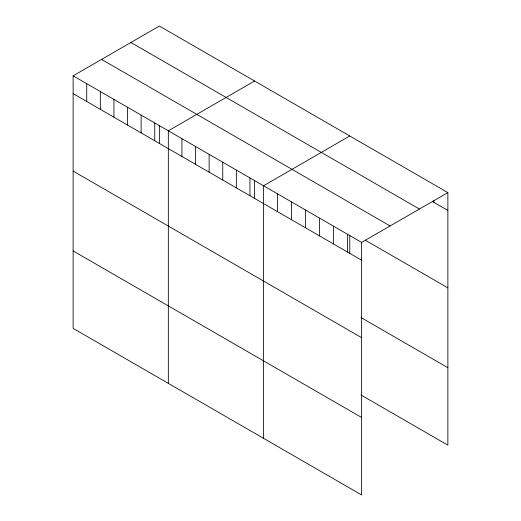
<?xml version="1.0" encoding="UTF-8"?>
<svg xmlns="http://www.w3.org/2000/svg" width="521" height="521" viewBox="0 0 521 521"><rect width="100%" height="100%" fill="white"/><g stroke="black" fill="none" stroke-linecap="round" stroke-linejoin="round"><path stroke-width="0.78" d="M73.129 75.838L361.626 242.402L361.626 494.95L73.129 328.386L73.129 75.838L159.374 26.05L447.871 192.614L447.871 445.162L360.988 395.003M254.574 81.016L168.335 130.804L168.335 383.352M349.78 135.981L263.541 185.769L263.541 438.317M361.626 242.402L447.871 192.614M432.456 201.516L447.871 210.412M130.914 42.481L419.412 209.045M101.588 59.407L390.086 225.971M365.195 240.148L447.871 287.879M73.129 93.643L361.626 260.207M360.988 317.536L447.871 367.696M73.129 171.109L361.626 337.673M73.129 250.92L361.626 417.484M433.856 200.709L433.856 202.324M349.78 235.238L349.78 253.597M347.618 234.313L347.618 252.118M333.603 226.225L333.603 244.023M319.588 218.13L319.588 235.935M305.58 210.041L305.58 227.846M291.565 201.953L291.565 219.758M277.55 193.864L277.55 211.663M254.574 180.273L254.574 198.631M249.937 177.921L249.937 195.72M236.339 170.067L236.339 187.873M222.741 162.213L222.741 180.019M209.136 154.366L209.136 172.164M195.538 146.512L195.538 164.31M181.933 138.658L181.933 156.463M159.374 125.307L159.374 143.666M154.737 122.956L154.737 140.755M141.132 115.102L141.132 132.907M127.534 107.248L127.534 125.053M113.93 99.4L113.93 117.199M100.332 91.546L100.332 109.345M86.733 83.692L86.733 101.497"/></g></svg>
